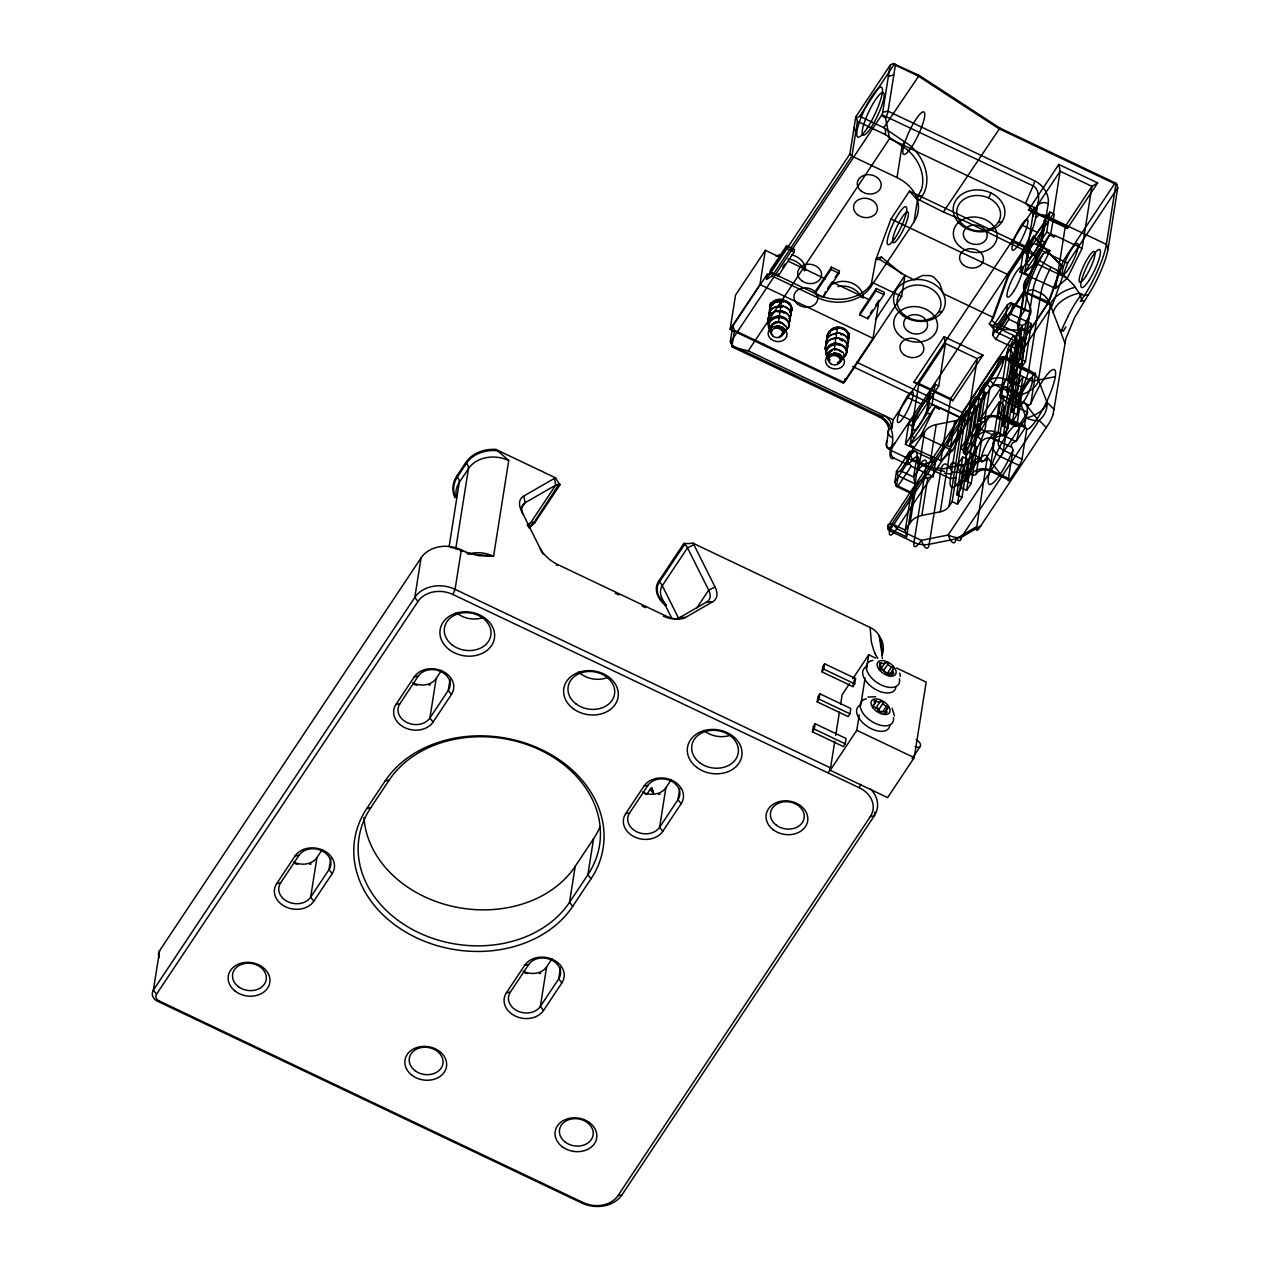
<?xml version="1.0" encoding="UTF-8"?>
<svg xmlns="http://www.w3.org/2000/svg" width="1270" height="1270" viewBox="0 0 1270 1270"><rect width="100%" height="100%" fill="white"/><g stroke="black" fill="none" stroke-linecap="round" stroke-linejoin="round"><path stroke-width="1.5" d="M975.725 396.97L969.947 433.435L975.249 435.959L981.027 399.494L975.725 396.97L971.137 403.86L976.44 406.384L970.455 444.151L965.867 451.041L971.852 413.274L966.549 410.75L963.438 415.417A15.002 12.017 9 0 1 954.691 420.894L936.228 424.577A20.002 16.034 9 0 0 924.576 431.863L907.129 458.057L907.463 464.55L894.223 458.248C889.397 455.914 890.857 449.262 893.35 445.738A71.771 57.547 9 0 1 895.112 442.944L1021.636 252.841A64.722 51.895 9 0 1 1024.271 249.206L1029.049 244.999L1034.272 243.649L1049.909 250.555A39.989 8.255 -64.6 0 1 1043.305 263.668A25.003 5.159 -64.6 0 0 1033.145 289.623L1015.873 398.224A15.002 12.017 9 0 1 1014.889 407.384L1011.777 412.051L1017.079 414.576L1012.492 421.465L1018.476 383.699L1023.064 376.809L1017.079 414.576M785.511 330.311A11.351 8.382 19.6 0 0 787.035 329.184L787.384 328.819A10.843 7.541 7.4 0 0 788.289 322.469A11.065 7.414 12.9 0 0 788.098 322.12A10.35 7.747 -4.6 0 0 779.018 317.532A9.795 8.366 -6.6 0 0 771.573 320.405L771.319 320.659A9.382 8.43 12.8 0 0 768.953 325.771L768.953 326.374M1038.558 199.374L1038.527 196.485M1038.527 199.834L1035.574 217.964A31.988 6.604 -64.6 0 1 1021.636 252.841M778.335 322.707L778.399 321.881A8.112 6.842 -3.8 0 0 777.589 321.897L777.526 321.897A8.191 6.921 -3.8 0 0 772.223 324.025L772.017 324.199M779.129 317.69L779.272 315.849A10.319 8.62 -0.9 0 0 778.161 315.849M894.223 458.248L894.08 458.184A39.989 8.255 -64.6 0 1 890.365 450.104A8.001 6.413 9 0 1 886.968 441.23L888.905 428.911L891.826 428.117L891.921 426.529L890.175 420.989L885.904 416.481L884.317 415.576L879.332 416.925L732.679 347.17L730.694 341.868A4 0.826 -64.6 0 1 730.425 341.011L732.822 325.93L767.223 274.256L772.589 273.177L817.642 294.608A39.989 32.067 9 0 0 871.331 283.845L875.919 259.397L890.984 218.98L909.495 191.151L1027.446 247.253L1034.812 255.524L1039.05 249.142L1067.578 263.144L1052.163 305.625L1023.033 349.377L1015.682 341.106L1013.571 335.47L989.282 323.913L993.521 317.548L1008.92 275.066L1027.446 247.253M1034.732 180.911C1042.972 184.96 1049.417 194.088 1048.258 203.502A8.001 6.413 9 0 0 1037.526 205.661L1033.113 215.884L1031.462 208.756L1025.588 203.343L1033.129 185.864A8.001 1.651 -64.6 0 0 1034.732 180.911L888.079 111.173L882.713 112.236A4 0.826 -64.6 0 1 881.904 114.713L730.694 341.868M783.098 333.962L783.304 333.804A7.795 5.048 6.4 0 0 784.034 328.597L783.606 328.168A7.255 5.239 -10.3 0 0 777.811 326.247L777.732 326.469A6.667 5.683 -11.4 0 0 774.779 327.025A6.398 5.128 9 0 1 783.05 330.422A6.747 4.604 7.3 0 1 783.003 334.375M778.526 321.453L779.018 317.579M779.32 316.436L779.986 311.213A11.16 9.731 9.5 0 0 767.89 319.738M780.113 311.42L781.574 301.18A11.16 9.319 -2.4 0 0 770.049 313.642M1053.1 414.433L1065.895 338.407L1074.579 317.659L1088.215 294.878A35.989 7.429 -64.6 0 0 1108.091 248.825L1117.759 187.738L1116.06 183.309L999.903 128.064L919.178 75.39L893.032 63.5L890.159 65.214L855.758 116.903L849.868 154.083L766.397 279.479L772.128 276.05L851.948 156.147L857.456 121.333L855.758 116.903M1053.1 414.433A12.017 2.477 -64.6 0 1 1049.687 422.339L978.551 529.193A12.017 2.477 -64.6 0 1 976.297 529.812L986.885 460.137C988.139 443.484 969.645 472.837 968.947 474.028A35.989 7.429 -64.6 0 1 955.802 477.599L950.436 478.663L890.365 450.104C895.906 437.515 891.651 421.037 878.792 415.195L732.123 345.456L730.425 341.011M490.077 556.292L478.742 555.657L469.186 553.323A26.591 14.922 33.7 0 1 465.392 551.751L461.327 549.815A29.988 24.051 9 0 0 421.068 557.879L159.623 950.643L153.352 990.187A10.001 8.017 9 0 0 157.607 1001.284L581.676 1202.96A29.988 24.051 9 0 0 621.935 1194.895L874.22 815.912L874.84 812.038M322.31 849.519L316.928 857.615L310.658 897.16L313.817 901.208L332.168 873.633A21.003 16.827 9 0 0 323.247 850.344A21.003 16.827 9 0 0 295.053 855.996L276.717 883.555A21.003 16.827 9 0 0 285.639 906.843A21.003 16.827 9 0 0 313.817 901.208M330.787 858.298L329.009 869.601L310.658 897.16A17.002 13.621 9 0 1 287.845 901.732A17.002 13.621 9 0 1 280.622 882.872L298.974 855.313A17.002 13.621 9 0 1 321.786 850.741A17.002 13.621 9 0 1 329.009 869.601L332.168 873.633M421.068 557.879L414.798 597.408L153.352 990.187L156.512 994.219A6.001 4.81 9 0 0 159.067 1000.887L583.136 1202.563A26.003 20.844 9 0 0 618.03 1195.578L621.935 1194.895M449.072 546.862L459.28 482.425L468.455 468.646A29.988 24.051 9 0 1 508.714 460.581L493.57 556.244L492.538 556.26M455.771 548.703L468.455 468.646A10.001 5.604 33.7 0 0 466.519 463.248L465.884 462.407A33.75 27.051 9 0 1 495.792 449.421L555.593 477.869A41.529 33.306 9 0 0 559.292 483.664M441.579 670.354L436.181 678.466L429.911 718.01L433.07 722.043L451.421 694.484A21.003 16.827 9 0 0 442.5 671.195A21.003 16.827 9 0 0 414.322 676.831L395.97 704.405A21.003 16.827 9 0 0 404.892 727.694A21.003 16.827 9 0 0 433.07 722.043M450.056 679.148L448.262 690.435L429.911 718.01A17.002 13.621 9 0 1 407.099 722.582A17.002 13.621 9 0 1 399.875 703.723L418.227 676.148A17.002 13.621 9 0 1 441.039 671.592A17.002 13.621 9 0 1 448.262 690.435L451.421 694.484M552.021 958.755L546.624 966.867L540.369 1006.412L543.528 1010.46L561.88 982.885A21.003 16.827 9 0 0 552.958 959.596A21.003 16.827 9 0 0 524.764 965.248L506.412 992.807A21.003 16.827 9 0 0 515.334 1016.095A21.003 16.827 9 0 0 543.528 1010.46M600.011 826.976A112.474 90.186 9 0 1 593.566 838.771L575.215 866.331L569.516 902.335L572.675 906.383L591.026 878.808A116.475 93.393 9 0 0 541.528 749.586A116.475 93.393 9 0 0 385.175 780.907L366.824 808.466A116.475 93.393 9 0 0 416.306 937.704A116.475 93.393 9 0 0 572.675 906.383M560.499 967.549L558.705 978.852L540.369 1006.412A17.002 13.621 9 0 1 517.541 1010.984A17.002 13.621 9 0 1 510.334 992.124L528.669 964.565A17.002 13.621 9 0 1 551.497 959.993A17.002 13.621 9 0 1 558.705 978.852L561.88 982.885M593.566 838.771L587.867 874.776L569.516 902.335A112.474 90.186 9 0 1 418.513 932.577A112.474 90.186 9 0 1 370.729 807.799L389.08 780.225A112.474 90.186 9 0 1 540.067 749.983A112.474 90.186 9 0 1 587.867 874.776L591.026 878.808M878.443 304.101L873.014 338.328L843.201 383.111L730.123 329.327L735.536 295.1L765.35 250.317L779.494 257.032M732.822 325.93L734.52 330.375L732.123 345.456A8.001 1.651 -64.6 0 0 732.679 347.17L748.284 350.869L893.159 419.783L891.826 428.117M671.274 779.605L665.893 787.717L659.622 827.246L662.781 831.294L681.133 803.735A21.003 16.827 9 0 0 672.211 780.431A21.003 16.827 9 0 0 644.017 786.082L625.681 813.641A21.003 16.827 9 0 0 634.603 836.946A21.003 16.827 9 0 0 662.781 831.294M679.752 788.4L677.974 799.687L659.622 827.246A17.002 13.621 9 0 1 636.81 831.818A17.002 13.621 9 0 1 629.587 812.975L647.938 785.4A17.002 13.621 9 0 1 670.75 780.828A17.002 13.621 9 0 1 677.974 799.687L681.133 803.735M730.123 329.327L759.936 284.543L765.35 250.317M766.397 279.479L767.223 274.256M770.144 272.256L770.509 269.907L786.574 245.793L794.528 249.571L794.147 251.92L778.097 276.05L770.144 272.256L786.193 248.142L786.574 245.793M772.589 273.177L772.128 276.05L817.197 297.482A39.989 32.067 9 0 0 870.871 286.718L913.987 221.948L918.099 196.024L920.972 190.357M790.194 319.278A11.16 8.017 8.6 0 0 780.066 310.753A11.16 9.319 -2.4 0 0 768.017 319.199L767.905 319.834A11.16 9.271 20.7 0 0 770.461 326.93M778.097 276.05L778.462 273.685M771.414 326.993L771.223 328.247A6.667 6.08 10.1 0 1 773.589 324.056M788.527 323.104A11.16 8.017 8.6 0 0 790.146 320.135L790.21 319.5A11.16 8.414 18.5 0 1 788.495 323.326M789.035 318.373A11.16 8.017 8.6 0 0 790.94 315.119L791.004 314.484A11.16 8.414 18.5 0 1 789.432 318.151M781.653 300.704A11.16 8.017 8.6 0 1 791.781 309.435L791.702 310.086A11.16 8.017 8.6 0 1 790.385 312.769M815.022 293.608L815.403 291.243L831.453 267.129L839.406 270.907L839.025 273.272L822.976 297.386L815.022 293.608L831.072 269.494L831.453 267.129M817.197 297.482L817.642 294.608M822.976 297.386L825.484 291.814M882.713 112.236L890.159 65.214M837.041 327.914A11.16 8.049 6.6 0 1 849.043 335.074L849.106 335.724A11.16 8.62 -2.1 0 0 836.882 328.073M734.52 330.375L844.264 382.572L844.852 378.841M895.525 64.135L888.079 111.173A8.001 1.651 -64.6 0 1 886.476 116.126L885.571 118.221L889.556 138.636L748.284 350.869M859.901 314.96L860.282 312.595L876.332 288.481L884.285 292.259L883.904 294.624L867.854 318.738L859.901 314.96L875.951 290.83L876.332 288.481M870.871 286.718L871.331 283.845M867.854 318.738L868.235 316.373M913.987 221.948A39.989 32.067 9 0 0 897.001 177.578L902.081 145.494L904.526 141.748L883.745 127.667L859.663 116.221L856.79 117.935M812.451 731.837L813.292 726.535L815.134 723.773L846.058 738.489L845.217 743.791L843.375 746.554L812.451 731.837L814.292 729.091L815.134 723.773M817.213 701.865L818.055 696.547L819.88 693.801L850.805 708.501L849.963 713.819L848.122 716.566L817.213 701.865L819.039 699.103L819.88 693.801M821.96 671.878L822.801 666.575L824.627 663.813L855.551 678.529L854.71 683.831L852.884 686.594L821.96 671.878L823.785 669.131L824.627 663.813M844.264 382.572L901.621 296.418L904.954 275.336L879.824 259.509L875.919 259.397M896.588 668.02L926.179 682.101L914.209 757.634L887.603 797.608L830.183 770.287L834.787 741.236M835.708 735.425L839.391 712.184M840.613 704.437L842.153 694.753L849.598 683.562M852.884 686.594L853.44 683.054M887.825 526.288L999.109 357.759L1004.475 356.68L1021.255 364.665L1003.014 357.076L999.109 357.759L998.823 359.537A16.002 3.302 -64.6 0 1 989.981 380L893.667 524.7A16.002 3.302 -64.6 0 1 887.825 526.288L889.524 530.717L914.003 542.369A20.002 16.034 9 0 0 929.196 544.274L956.024 538.893A20.002 5.159 59.1 0 0 961.199 537.496L981.504 525.351M906.59 536.94L913.321 494.443L896.525 486.458L894.826 482.028L896.509 471.392L909.749 451.517L913.654 450.834L935.625 461.28L933.196 476.631L927.814 477.695A20.002 16.034 9 0 0 916.162 484.981L911.241 492.363L905.256 530.13L906.59 536.94L889.794 528.955L888.095 524.51L892.016 523.827L905.256 530.13L910.177 522.748A20.002 16.034 9 0 1 921.845 515.477L940.292 511.778A15.002 12.017 9 0 0 949.039 506.317L952.151 501.634L966.549 410.75M830.183 770.287L856.79 730.329L859.234 714.835M860.774 705.152L865.076 678.021M866.6 668.337L868.743 654.78L875.713 658.098M896.525 486.458L898.207 475.837L896.509 471.392M913.368 448.119L940.832 460.645L952.563 450.548L967.438 420.688L940.054 407.654L939.308 409.146L934.895 407.035L909.622 445.024L914.035 447.119L913.368 448.119L905.415 444.325L908.59 424.259L914.098 415.988L917.638 417.671M905.415 444.325L910.923 436.054L914.098 415.988M894.826 482.028L908.066 462.137L909.749 451.517M907.129 458.057A35.989 7.429 -64.6 0 0 910.146 455.009A28.988 5.985 -64.6 0 1 916.781 457.454L913.67 477.028L915.003 483.822L898.207 475.837M915.003 483.822L918.48 461.899L916.781 457.454M930.053 414.322L926.513 412.639L929.688 392.573L935.196 384.302L938.736 385.985L912.13 425.942L918.861 383.461L945.467 343.487L944.134 336.693L983.012 355.187L952.738 400.653L913.86 382.175L944.134 336.693M910.177 522.748L916.162 484.981M897.557 472.44L900.43 470.725L913.67 477.028L918.591 469.63L924.576 431.863M926.513 412.639L932.021 404.368L935.196 384.302M910.146 455.009L912.765 459.788A25.003 5.159 -64.6 0 1 918.48 461.899L926.179 465.55L914.003 542.369A20.002 4.127 -64.6 0 0 921.306 540.385L948.15 535.019A20.002 11.208 33.7 0 0 961.199 537.496L1039.178 420.354A20.002 18.113 -45 0 0 1046.988 402.257L1038.479 380.079A20.002 16.034 9 0 0 1028.684 370.094L1004.189 358.457L998.823 359.537M938.736 385.985L945.467 343.487L977.265 358.616L983.012 355.187M921.845 515.477L927.814 477.695M918.591 469.63A20.002 16.034 9 0 1 930.259 462.359L936.228 424.577M940.832 460.645L950.659 398.589L977.265 358.616L967.438 420.688M940.292 511.778L954.691 420.894M1015.682 341.106L965.486 416.512L962.977 415.877L960.104 417.592L950.436 478.663A39.989 8.255 -64.6 0 0 965.041 474.71L968.947 474.028M949.039 506.317L963.438 415.417M962.041 497.268L956.739 494.744L962.724 456.978L968.026 459.486L962.041 497.268L957.453 504.158L952.151 501.634M981.154 458.391L960.565 448.516L965.152 441.627L971.137 403.86M957.453 504.158L963.438 466.392L968.026 459.486M956.739 494.744L961.326 487.855L967.105 451.374A16.002 3.302 -64.6 0 1 963.47 449.993A16.002 3.302 -64.6 0 1 969.947 433.435M961.326 487.855L966.629 490.379L971.217 483.489L965.914 480.965L971.693 444.484A16.002 3.302 -64.6 0 0 978.154 427.942A16.002 3.302 -64.6 0 0 974.534 426.545L980.313 390.08L984.901 383.191L985.774 383.603A5.001 2.81 33.7 0 1 989.727 388.652L984.679 420.529A5.001 2.81 33.7 0 1 979.789 421.37L978.916 420.957L984.901 383.191M966.629 490.379L972.407 453.898A16.002 3.302 -64.6 0 0 976.995 447.008L971.693 444.484M965.914 480.965L970.502 474.075L976.487 436.293L999.411 401.844L1000.3 402.272A5.001 2.81 33.7 0 1 1004.252 407.321A10.001 8.017 9 0 0 1008.491 418.417L1003.443 450.278A5.001 1.032 -64.6 0 1 1000.697 456.676L1019.238 465.503A5.001 1.032 -64.6 0 0 1022.001 459.105L1026.716 429.323A32.988 6.81 -64.6 0 0 1048.401 397.812A32.988 6.81 -64.6 0 0 1052.862 369.602A32.988 6.81 -64.6 0 0 1030.748 403.892L1027.255 406.559L1027.382 412.258L1009.094 403.558A15.002 12.017 9 0 1 1002.728 386.921L1001.84 386.509L1007.824 348.726L1012.412 341.836L1017.715 344.36L1011.936 380.841L1006.634 378.317L1012.412 341.836M1049.909 250.555L1043.178 253.683L1025.747 279.876L1019.762 317.659A20.002 16.034 9 0 0 1018.445 329.851L1020.143 334.296L1017.715 349.631L995.759 339.201L992.6 335.153L994.283 324.533L1007.523 304.641L1010.38 302.927L1012.888 303.562L1029.668 311.547L1024.684 310.261L1010.38 302.927M940.673 469.138L941.086 469.106A129.699 70.358 -21 0 0 950.214 467.487L973.487 462.724A17.812 3.667 -64.6 0 0 973.63 461.185L979.122 457.454M971.217 483.489L976.995 447.008M975.249 435.959A16.002 3.302 -64.6 0 1 979.837 429.069L985.615 392.589L980.313 390.08M970.502 474.075L971.375 474.488A5.001 2.81 33.7 0 0 976.265 473.647L981.313 441.769A5.001 2.81 33.7 0 0 977.36 436.721L976.487 436.293M992.6 335.153L1005.84 315.262L1007.523 304.641M1005.84 315.262L1008.332 315.912L1011.206 314.198L1012.888 303.562M1004.252 407.321L999.204 439.182A5.001 2.81 33.7 0 1 994.315 440.039L993.426 439.611L999.411 401.844M1028.033 275.844L1055.513 288.385L1067.244 278.273L1082.103 248.412L1054.719 235.394L1053.973 236.871L1049.56 234.775L1024.287 272.748L1028.7 274.844L1028.033 275.844L1020.096 272.066L1023.271 252L1028.763 243.729L1032.304 245.412M993.426 439.611L998.014 432.721L1003.792 396.256A16.002 3.302 -64.6 0 1 1000.173 394.859A16.002 3.302 -64.6 0 1 1006.634 378.317M1033.113 215.884L1034.431 207.55L889.556 138.636M1020.096 272.066L1025.588 263.795L1028.763 243.729M1028.478 405.066L1011.857 397.161A10.001 8.017 9 0 1 1007.618 386.08L1012.666 354.203A5.001 2.81 33.7 0 0 1008.713 349.155L1007.824 348.726M998.014 432.721L1003.316 435.245L1007.904 428.355L1002.601 425.831L1008.38 389.366A16.002 3.302 -64.6 0 0 1014.857 372.808A16.002 3.302 -64.6 0 0 1011.222 371.427L1017.333 332.994L1022.239 325.612L1027.986 322.183M1015.873 398.224L1010.031 382.969L1016.016 345.202A20.002 16.034 9 0 1 1017.333 332.994M1018.445 329.851L1024.43 292.084A20.002 16.034 9 0 1 1025.747 279.876M1003.316 435.245L1009.094 398.78A16.002 3.302 -64.6 0 0 1013.682 391.89L1008.38 389.366M1011.777 412.051L1017.762 374.285L1013.174 381.175L1007.189 418.941L1002.601 425.831M1011.206 314.198L1031.478 323.691L1025.493 361.458L1020.905 368.348L1026.89 330.581L1021.588 328.057L1015.603 365.823L1020.191 358.934L1026.176 321.167L1029.287 316.5A15.002 12.017 9 0 0 1030.272 307.34L1024.43 292.084M1043.178 253.683A35.989 7.429 -64.6 0 1 1039.559 260.588A28.988 5.985 -64.6 0 0 1027.779 290.703L1024.684 310.261L1019.762 317.659M1007.904 428.355L1013.682 391.89M1011.936 380.841A16.002 3.302 -64.6 0 1 1016.524 373.952L1022.302 337.471L1017 334.947L1021.588 328.057M1044.718 242.046L1041.194 240.363L1044.369 220.297L1049.877 212.026L1054.29 214.138L1050.449 235.188M1014.889 407.384L1029.287 316.5M1048.258 203.502L1046.305 215.821A39.989 8.255 -64.6 0 1 1036.669 244.253M1041.194 240.363L1046.686 232.092L1049.877 212.026M976.265 473.647A10.001 8.017 9 0 1 989.695 470.948L1008.237 479.774L1012.952 449.993L1011.063 445.087L1012.603 442.833L1015.778 441.389L997.49 432.689A15.002 12.017 9 0 0 977.36 436.721M1012.952 449.993A32.988 6.81 -64.6 0 1 990.838 484.299A32.988 6.81 -64.6 0 1 995.299 456.073A32.988 6.81 -64.6 0 1 1016.984 424.577L1021.699 394.795A5.001 1.032 -64.6 0 1 1024.461 388.398L1033.637 374.618A5.001 1.032 -64.6 0 1 1035.463 374.126L1030.748 403.892M1055.513 288.385L1065.34 226.314L1091.946 186.357L1097.677 182.912L1058.815 164.433L1028.541 209.899L1067.403 228.394L1097.677 182.912M1049.068 301.704L1050.385 304.911A129.667 32.512 78.7 0 0 1053.259 312.69L1060.625 331.803A10.382 2.143 -64.6 0 1 1061.037 329.867L1063.228 331.184L1065.943 326.882M1082.103 248.412L1091.946 186.357L1060.132 171.228L1058.815 164.433M1116.06 183.309L1106.392 244.38A39.989 8.255 -64.6 0 1 1084.31 295.561L1080.373 301.355L1084.326 300.704M1023.033 349.377L1020.937 343.741L996.632 332.2L1023.652 291.624L1039.05 249.142M999.839 329.073L1024.731 291.687L1041.575 245.253L1033.526 236.204L1008.634 273.59L991.791 320.024L999.839 329.073L1029.748 330.867L1048.957 302.022L1061.958 266.192L1033.526 236.204M156.512 994.219L417.973 601.456A26.003 20.844 9 0 1 452.866 594.471L455.073 589.343L461.327 549.815L459.867 550.196L462.582 551.497M988.759 198.056L990.965 192.945M828.342 773.049L830.548 767.921L455.073 589.343A29.988 24.051 9 0 0 414.798 597.408L417.973 601.456M618.03 1195.578L870.315 816.594A26.003 20.844 9 0 0 859.266 787.749L860.743 784.336M909.622 445.024L920.766 435.419L934.895 407.035M939.308 409.146L940.054 407.654M1024.287 272.748L1035.431 263.144L1049.56 234.775M1053.973 236.871L1054.719 235.394M693.007 543.163A41.529 33.306 9 0 1 685.244 543.56L683.863 543.401L658.638 581.311C653.034 589.518 658.479 600.488 665.909 605.536M909.495 191.151L916.273 198.755L919.464 199.961C935.228 181.483 923.75 152.892 904.526 141.748M950.214 467.487A25.003 6.271 78.7 0 1 960.056 472.345L965.041 474.71L968.819 468.947L972.836 468.201M454.898 497.776A33.75 27.051 9 0 1 456.708 476.202L465.884 462.407M521.764 507.73L525.066 502.777L555.72 485.124A10.001 5.604 33.7 0 1 559.292 484.505L560.165 484.584L534.797 522.684L528.892 527.875M859.663 116.221L894.064 64.532L893.032 63.5M782.749 267.256L784.892 264.033M883.745 127.667L919.178 75.39M827.627 288.592L831.913 282.162M835.12 277.336L839.406 270.907M916.273 198.755L918.099 196.024L922.02 196.136M679.053 619.204L662.289 585.708L687.514 547.814L693.88 544.703L715.042 587.01A25.003 14.018 33.7 0 1 712.708 601.774L685.546 617.41L679.656 617.569A20.002 11.208 33.7 0 1 663.416 616.188L665.242 615.696A25.003 14.018 33.7 0 0 685.546 617.41M879.824 259.509L881.459 257.064L901.843 273.86M870.363 313.166L872.506 309.943M875.713 305.117L878.935 300.291M919.464 199.961L943.372 212.026L999.903 128.064M875.538 319.548L904.954 275.336L913.892 279.686L922.718 275.479L930.434 275.653A13.081 11.589 49.3 0 1 934.101 277.384L939.641 283.527L943.277 293.656L993.521 317.548M696.627 608.251L708.692 590.121L715.042 587.01M893.159 419.783L1034.431 207.55M647.049 794.004L650.113 789.384A5.001 1.032 -64.6 0 1 651.97 788.098L653.653 793.178M910.495 445.437L909.828 446.437L913.019 426.371L908.59 424.259M935.768 407.464L936.434 406.464M1025.176 273.177L1024.509 274.161L1027.684 254.095L1023.271 252M900.43 470.725L913.654 450.834M994.283 324.533L998.188 323.85L1011.428 303.959M895.493 485.426L897.985 486.061L911.225 466.185L908.066 462.137M995.759 339.201L1008.999 319.31L1008.332 315.912M963.073 415.846A17.002 3.508 -64.6 0 0 949.452 436.943A17.002 3.508 -64.6 0 0 954.437 440.579A17.002 3.508 -64.6 0 0 963.073 415.846L962.327 412.48L1013.571 335.47L1020.937 343.741L1047.94 303.181L1063.355 260.699L1114.6 183.706L1117.108 184.34M1067.578 263.144L1117.759 187.738M971.852 413.274L976.44 406.384M981.027 399.494L985.615 392.589M1017.715 344.36L1022.302 337.471M1026.89 330.581L1031.478 323.691M978.916 420.957L1001.84 386.509M962.724 456.978L958.136 463.867L963.438 466.392M852.789 678.767L868.743 654.78M853.726 681.276L855.551 678.529M879.269 666.178L881.364 663.019A3.556 2 33.7 0 0 884.936 662.892A1.778 1 33.7 0 1 887.936 664.035A3.556 2 33.7 0 0 891.619 666.925A1.778 1 33.7 0 1 893.191 669.369A3.556 2 33.7 0 0 893.318 672.386L891.222 675.545M879.475 669.893A3.556 2 33.7 0 0 880.729 669.195L884.936 662.892M1008.237 479.774A5.001 1.032 -64.6 0 0 1010.063 479.282L1019.238 465.503M880.729 669.195A1.778 1 33.7 0 1 883.729 670.338L887.936 664.035M889.365 674.957A1.778 1 33.7 0 0 887.428 673.227L891.619 666.925M889 675.672L893.191 669.369M873.093 705.85L876.236 701.119A3.556 2 33.7 0 0 880.158 701.627A1.778 1 33.7 0 1 883.126 703.167A3.556 2 33.7 0 0 886.365 706.342A1.778 1 33.7 0 1 887.428 708.755A3.556 2 33.7 0 0 886.762 711.438A1.778 1 33.7 0 1 884.872 712.327A3.556 2 33.7 0 0 880.951 711.819A1.778 1 33.7 0 1 877.983 710.295A3.556 2 33.7 0 0 874.728 707.104A1.778 1 33.7 0 1 873.665 704.691A3.556 2 33.7 0 0 874.347 702.008A1.778 1 33.7 0 1 876.236 701.119M875.713 708.12A3.556 2 33.7 0 0 875.967 707.93L880.158 701.627M881.936 712.549A3.556 2 33.7 0 1 878.919 709.454L883.126 703.167M883.221 711.073L886.365 706.342M884.285 713.486L887.428 708.755M912.082 758.635L920.274 746.347M828.484 352.393L828.643 352.187A8.191 7.017 -2.2 0 1 834.295 349.123L834.549 349.964M1014.095 426.196L1016.984 424.577M841.438 360.394L841.581 360.204A7.795 5.096 3.2 0 0 840.835 354.901L840.407 354.632M653.415 793.258L650.113 789.384M782.764 334.629L782.733 334.677A7.16 5.461 21.9 0 1 779.24 336.407M781.796 333.756A9.287 7.255 19.3 0 0 785.162 331.692L785.558 331.137A8.922 6.382 7.9 0 0 786.162 326.39L786.067 326.168M685.244 543.496L659.4 582.009A19.542 15.732 10.7 0 0 658.019 584.708L657.749 585.502A20.288 16.351 10.8 0 0 657.257 587.978L657.193 589.455A23.035 18.558 10.6 0 0 658.638 595.82L659.209 597.075A26.607 21.463 10 0 0 661.13 600.075L661.606 600.758A28.734 23.225 9.7 0 0 664.004 603.298L664.623 603.948M976.328 526.748L956.024 538.893A20.002 5.016 78.7 0 1 948.15 535.019L1026.128 417.878A20.002 10.843 -21 0 0 1046.988 402.257L1054.306 409.607M523.764 496.046L525.066 502.777A20.002 11.208 33.7 0 0 523.192 514.588L521.43 510.794A25.003 14.018 33.7 0 1 523.764 496.046L554.418 478.393A15.002 8.414 33.7 0 1 555.593 477.869M527.082 524.986L530.495 523.018A10.001 5.604 33.6 0 1 534.067 522.399L534.94 522.478M679.656 617.569L706.818 601.917L712.708 601.774M907.494 318.357L908.955 317.96M556.308 565.245L558.133 564.753L665.242 615.696M157.607 1001.284L159.067 1000.887M581.676 1202.96L583.136 1202.563M867.95 697.039L875.601 696.77M876.808 258.064L881.459 257.064M831.104 354.695A6.699 6.017 -12.2 0 1 833.946 353.425L833.993 353.441A7.255 5.445 -12.4 0 1 840.28 354.552M888.428 76.136L893.794 75.057M1027.779 290.703L1033.145 289.623L1040.844 293.291A16.526 16.192 -54.5 0 1 1044.083 295.323M1055.338 376.65L1032.526 381.222L1014.857 372.808M930.259 462.359L935.625 461.28M967.629 470.821L960.056 472.345A145.097 84.995 -5.1 0 1 952.135 472.234A25.003 7.747 81.2 0 0 941.086 469.106L929.196 544.274A20.002 5.016 78.7 0 1 921.306 540.385L896.826 528.749L893.667 524.7M973.487 462.724L986.885 460.137M998.109 222.472L1002.014 221.79M938.482 312.039L942.388 311.372M1088.215 294.878L1084.31 295.561L1079.309 293.18A145.097 53.61 66.8 0 1 1075.23 287.29L1073.991 285.544M989.981 437.928L1006.586 435.038M414.322 676.831L418.227 676.148M395.97 704.405L399.875 703.723M385.175 780.907L389.08 780.225M366.824 808.466L370.729 807.799M644.017 786.082L647.938 785.4M295.053 855.996L298.974 855.313M625.681 813.641L629.587 812.975M276.717 883.555L280.622 882.872M870.315 816.594L874.22 815.912A29.988 24.051 9 0 0 870.204 788.67M524.764 965.248L528.669 964.565M506.412 992.807L510.334 992.124M479.695 554.72L493.57 556.244A29.988 24.051 9 0 0 467.662 554.18M479.219 554.672L478.044 554.577M476.409 554.418L475.599 554.339M475.012 554.276L467.995 553.196M936.974 469.011L932.672 468.074M944.499 471.424L936.593 469.598M1014.206 426.498L1018.207 426.037L999.934 417.338A15.002 12.017 9 0 0 979.789 421.37M1028.541 209.899L1033.526 211.185L1065.34 226.314L1067.403 228.394M913.86 382.175L918.861 383.461L950.659 398.589L952.738 400.653M935.847 469.376L912.765 459.788A39.989 8.255 -64.6 0 1 907.463 464.55M881.904 114.713L1033.129 185.864A4.842 3.667 39.7 0 1 1033.574 186.103A6.159 4.683 39.7 0 1 1036.05 188.531M1024.731 291.687L1048.957 302.022M894.064 64.532L918.146 75.994L998.871 128.667L1114.6 183.706M857.456 121.333L885.46 134.652L908.288 150.384M1044.369 220.297L1047.893 221.98M1046.686 232.092L1054.64 235.887M1021.556 224.869L1037.447 232.442M897.001 177.578L851.948 156.147L849.868 154.083M1013.301 242.11L1029.192 249.666M943.372 212.026L966.279 221.79A13.081 1.111 26.5 0 1 969.947 223.536L1034.812 255.524M1035.431 263.144L1067.244 278.273M1025.588 263.795L1029.129 265.478M890.984 218.98L1008.92 275.066M1023.652 291.624L1052.163 305.625M1008.999 319.31L1022.239 325.612L1016.27 363.379L1011.349 370.761A20.002 16.034 9 0 0 1010.031 382.969M998.188 323.85L1020.143 334.296M872.268 282.448L901.621 296.418M1020.191 358.934L1025.493 361.458M786.193 248.142L794.147 251.92M831.072 269.494L839.025 273.272M875.951 290.83L883.904 294.624M1035.463 374.126L1016.905 365.3A5.001 1.032 -64.6 0 0 1015.079 365.792A15.002 12.017 9 0 1 1008.713 349.155M1015.079 365.792L1033.637 374.618M788.321 261.239L825.437 278.892M832.501 282.242L869.601 299.895M1011.222 371.427L1016.524 373.952M1013.174 381.175L1018.476 383.699M985.774 383.603A15.002 12.017 9 0 1 1005.903 379.571L1024.461 388.398M1021.699 394.795L1003.157 385.969A10.001 8.017 9 0 0 989.727 388.652M1003.792 396.256L1009.094 398.78M1000.173 394.859L1017.841 403.273M759.936 284.543L873.014 338.328M1025.081 426.26L1008.491 418.417A5.001 1.032 -64.6 0 0 1006.665 418.909A15.002 12.017 9 0 1 1000.3 402.272M1006.665 418.909L1024.953 427.609L1024.223 425.148M1014.714 425.736L998.109 417.83A10.001 8.017 9 0 0 984.679 420.529M929.688 392.573L933.228 394.256M856.599 362.188L962.327 412.48M852.599 366.458L960.104 417.592M932.021 404.368L939.975 408.146M978.154 427.942L995.823 436.34M974.534 426.545L979.837 429.069M906.875 397.145L922.782 404.701M1011.444 447.167L994.743 439.087A10.001 8.017 9 0 0 981.313 441.769M1022.001 459.105L1003.443 450.278A10.001 8.017 9 0 1 999.204 439.182M965.152 441.627L970.455 444.151M898.62 414.369L914.527 421.926M967.105 451.374L972.407 453.898M920.766 435.419L952.563 450.548M971.375 474.488A15.002 12.017 9 0 1 991.521 470.456L1010.063 479.282M910.923 436.054L914.448 437.737M911.225 466.185L933.196 476.631M897.985 486.061L911.241 492.363L913.321 494.443M880.681 639.953L879.157 635.635A20.272 16.256 9 0 0 870.093 627.443L693.023 543.227A15.002 8.414 33.7 0 1 693.88 544.703M823.785 669.131L854.71 683.831M615.22 593.265L618.792 594.963M642.001 605.996L645.573 607.695M819.039 699.103L849.963 713.819M856.79 730.329L914.209 757.634M814.292 729.091L845.217 743.791M452.866 594.471L859.266 787.749M1056.465 270.224L1064.498 275.796M881.65 115.316L885.571 118.221M495.792 449.421L498.888 451.914A98.203 55.07 33.7 0 1 504.666 456.898L508.714 460.581M1064.625 275.908L1073.261 284.607A45.942 35.544 21.4 0 1 1074.15 285.48M1039.559 260.588L1051.004 267.319A25.003 5.159 -64.6 0 0 1040.844 293.291L1028.684 370.094A20.002 4.127 -64.6 0 1 1017.635 395.684L1026.128 417.878A20.002 11.208 33.7 0 0 1039.178 420.354L1046.496 427.704M1044.257 295.497L1044.591 295.783A18.383 17.955 -25.8 0 1 1045.512 296.688L1046.067 297.259M683.863 543.401L684.625 544.116A10.001 5.604 33.7 0 1 687.514 547.814L708.692 590.121A20.002 11.208 33.7 0 1 706.818 601.917M658.638 581.311L659.4 582.009A10.001 5.604 33.6 0 1 662.289 585.708M1041.575 245.253L1061.958 266.192M989.282 323.913L996.632 332.2M560.165 484.584L559.356 483.632L533.638 523.018A19.59 15.637 7.4 0 1 531.352 525.478L531.193 525.574A20.59 16.446 7.4 0 1 529.082 527.114M885.619 421.957L885.253 421.529A12.732 4.064 29.5 0 0 882.793 419.132M1023.683 401.685L1037.114 418.862M989.981 380L993.156 384.032L1017.635 395.684A20.002 10.843 -21 0 0 1038.479 380.079L1050.385 304.911A25.003 12.033 -19.5 0 1 1075.23 287.29M986.996 456.803L1000.427 473.98M456.708 476.202L457.359 477.028A10.001 5.604 33.7 0 1 459.28 482.425A29.988 24.051 9 0 0 456.486 498.062M1024.35 425.006L1025.017 426.117M1047.115 298.529L1047.925 299.704M842.899 352.219L843.058 352.425A8.922 6.398 5.8 0 1 843.693 357.251L843.439 357.759A9.287 7.128 18.4 0 1 840.216 360.68M1048.02 299.863L1048.925 301.419M887 423.862L887.412 424.561A33.163 10.589 29.5 0 1 887.921 425.561M892.096 708.2L894.429 715.931M879.11 635.572L882.078 654.875M1026.716 429.323L1025.382 426.847M521.43 510.794L541.941 552.069A20.002 11.208 33.7 0 0 543.306 554.387M662.067 598.837L671.147 617.014M541.941 552.069L540.163 548.275A25.003 14.018 33.7 0 0 558.133 564.753M730.869 341.836L733.266 347.012M888.016 425.752L888.905 428.879A8.001 6.413 9 0 0 892.318 437.785M1108.091 248.825L1106.392 244.38L1046.305 215.821A8.001 6.413 9 0 0 1035.574 217.964M1081.707 299.45L1079.309 293.18A25.003 13.557 -21 0 0 1053.259 312.69M1016.016 345.202L1017.715 349.631M854.027 127.81L855.726 132.255M1060.625 331.803L1064.863 342.995M826.516 355.06L825.802 352.806A10.271 8.7 0.3 0 1 833.691 343.424M768.969 325.771L768.366 323.977A10.271 8.588 -0.9 0 1 778.161 316.055M661.241 596.725L661.416 597.217A23.431 19.383 22.6 0 0 662.924 600.456L663.21 601.012A28.019 23.32 21.5 0 0 666.48 605.409M899.7 673.084L900.43 676.529M651.97 788.098L653.193 793.782M554.418 478.393L555.72 485.124L530.082 523.605A16.415 12.525 -3.5 0 1 527.669 526.097M826.405 354.457L826.405 354.489A9.382 8.382 17.1 0 1 827.58 348.996L827.834 348.742A9.795 8.509 -4.7 0 1 834.596 344.773A10.35 7.938 -6 0 1 844.756 347.932A11.065 7.382 10 0 1 844.979 348.266A10.843 7.588 5 0 1 845.852 354.632L845.582 355.124A11.351 8.223 17.7 0 1 844.407 356.521A11.16 8.303 17 0 1 841.375 358.124M882.317 657.654L882.38 658.511M837.136 333.661L836.93 328.374A11.16 9.461 -1.1 0 0 827.167 340.027M836.343 338.677L836.136 333.391A11.16 9.461 -1.1 0 0 826.31 344.789M835.549 343.694L835.342 338.407A11.16 9.7 12.3 0 0 825.437 348.726M834.596 344.789L834.755 348.71M833.946 353.457L833.961 353.727A6.667 5.81 -9.8 0 0 831.12 354.711A6.398 5.128 9 0 1 839.946 356.838A6.747 4.635 4.7 0 1 840.946 360.775M870.093 627.443L871.315 641.302A96.917 54.356 33.7 0 0 871.68 643.223L873.712 650.272A54.165 30.385 33.7 0 0 874.903 653.097M885.38 129.254L885.46 134.652M768.921 347.059A6.001 4.81 9 0 1 763.286 343.456M790.4 313.007A11.001 8.811 9 0 0 789.511 303.149L781.415 299.291A11.001 8.811 9 0 0 770.192 309.451M828.484 336.185A10.001 8.017 9 0 1 839.168 327.454A10.001 8.017 9 0 1 847.709 338.598M791.766 309.451A11.16 8.414 18.5 0 1 790.718 312.483M779.256 315.992A10.843 7.938 8 0 1 789.353 324.453A11.16 8.461 18.6 0 1 785.685 330.041M789.416 324.517A11.001 8.811 9 0 1 785.511 330.311A11.16 8.43 18.5 0 1 784.209 330.867M780.018 310.896A11.16 8.477 -1 0 1 790.099 320.088M769.906 326.438A11.16 9.731 9.5 0 1 767.937 319.214M777.843 325.739A6.667 4.842 26.4 0 1 782.574 334.359M774.764 326.993A6.699 5.89 -15.1 0 1 777.764 326.184M783.368 330.39A6.683 4.366 8.4 0 1 781.399 334.772M784.415 325.803A6.667 4.366 8.4 0 0 778.494 321.659A6.667 5.683 -11.4 0 0 771.461 326.85M773.7 324.183A6.683 5.683 -11.4 0 1 777.811 322.723M779.24 322.437A6.667 4.826 -7 0 1 781.336 322.993M783.526 318.389A6.667 4.366 8.4 0 0 779.288 316.643A6.667 5.683 -11.4 0 0 776.795 317.04M784.225 313.293A6.667 4.366 8.4 0 0 780.082 311.626A6.667 5.683 -11.4 0 0 777.732 311.976M782.749 307.07A6.667 4.366 8.4 0 0 780.891 306.61A6.667 5.683 -11.4 0 0 778.685 306.911M783.415 302.022A6.667 4.366 8.4 0 0 781.685 301.593A6.667 5.683 -11.4 0 0 779.828 301.815M776.145 256.302A18.748 15.034 9 0 1 782.114 254.333M791.48 254.746A18.748 15.034 9 0 1 805.72 270.431M787.971 258.937A18.748 15.034 9 0 1 804.307 270.907M771.795 332.01A8.938 7.414 28.4 0 1 769.064 326.39M782.828 334.121A8.287 5.826 22.4 0 1 781.59 334.724M778.367 322.199A8.588 6.128 8.4 0 1 785.654 326.279M771.223 331.359A9.731 8.43 10.6 0 1 768.271 324.406M771.89 330.74A6.667 5.509 31.1 0 1 771.366 328.295M769.906 328.517A7.906 6.62 -4.8 0 1 772.319 324.469M772.525 334.74A7.572 6.683 11.6 0 1 769.795 328.851M770.827 307.848A11.16 9.271 20.7 0 1 770.652 302.895M781.606 300.863A11.16 8.477 -1 0 1 791.686 310.055M770.588 314.166A11.16 9.271 20.7 0 1 771.541 304.832A11.16 9.271 20.7 0 1 781.494 301.895M770.588 308.038A11.16 9.319 -2.4 0 1 770.715 302.99M790.988 314.262A11.16 8.017 8.6 0 0 780.859 305.737A11.16 8.477 -1 0 1 790.892 315.071M768.81 317.23A11.16 9.319 -2.4 0 1 780.812 306.229M769.318 318.103A11.16 9.271 20.7 0 1 780.701 306.911M849.138 335.089A11.16 8.287 17 0 1 847.804 340.154M849.312 335.724A11.16 8.049 6.6 0 1 847.407 340.392M846.598 345.646A11.16 8.287 17 0 0 848.344 340.106L848.312 340.741A11.16 8.62 -2.1 0 0 836.089 333.089M848.519 340.741A11.16 8.049 6.6 0 1 846.169 345.821M846.344 350.028A11.16 8.287 17 0 0 847.55 345.123L847.519 345.757A11.16 8.62 -2.1 0 0 835.295 338.106M847.709 345.757A11.16 8.049 6.6 0 1 846.217 349.98M846.709 350.139A11.16 8.334 17.2 0 1 841.518 357.934M846.82 350.155A11.001 8.811 9 0 1 844.391 356.521M827.564 353.663A11.16 9.128 21.2 0 1 825.405 348.821L825.437 348.186A11.16 9.461 -1.1 0 1 835.469 338.026A11.16 8.049 6.6 0 1 847.407 344.932M827.008 353.203A11.16 9.7 12.3 0 1 825.246 348.202M828.691 356.537A6.667 6.064 15.7 0 1 830.151 352.044M833.85 352.965A6.667 4.699 24.1 0 1 840.724 360.505M840.327 356.727A6.683 4.381 5.3 0 1 837.39 362.537M841.692 352.377A6.667 4.381 5.3 0 0 834.771 348.917A6.667 5.81 -9.8 0 0 829.453 352.473M830.247 352.123A6.683 5.826 -9.8 0 1 832.501 350.552M835.533 349.567A6.667 4.969 -9 0 1 836.025 349.567M838.978 350.234A6.667 4.969 -9 0 1 840.216 351.012M838.486 344.329A6.667 4.381 5.3 0 1 840.407 345.17M839.803 339.487A6.667 4.381 5.3 0 1 842.454 341.138M840.962 334.613A6.667 4.381 5.3 0 1 841.772 335.01M834.755 343.202A10.843 7.969 6.3 0 1 846.63 350.107M833.628 343.233A10.319 8.731 0.3 0 1 834.723 343.059M832.866 284.004A18.748 15.034 9 0 1 852.948 283.496A18.748 15.034 9 0 1 863.124 298.164M837.962 286.512A18.748 15.034 9 0 1 861.473 297.529M830.104 359.95A8.938 7.223 28.4 0 1 826.675 355.06M841.216 360.601A8.287 5.683 19.8 0 1 838.771 362.013M834.326 349.425A8.588 6.144 6.3 0 1 842.407 352.441M828.278 358.315A9.731 8.414 13.1 0 1 825.69 353.235M840.756 361.22A7.16 5.334 20.4 0 1 837.613 363.474M827.23 357.013A7.906 6.731 -3.6 0 1 828.754 352.552M829.659 361.791A7.572 6.652 15 0 1 827.183 357.346M849.17 334.312A11.16 8.287 17 0 0 849.598 333.423A11.16 8.049 6.6 0 1 848.725 334.772M827.818 340.82A11.16 9.128 21.2 0 1 836.993 329.105M836.247 332.946A11.16 8.049 6.6 0 1 848.201 339.916M826.595 344.694A11.16 9.128 21.2 0 1 836.2 334.121M916.194 739.696A6.001 3.365 33.7 0 1 920.559 745.569A6.001 3.365 33.7 0 1 915.083 746.76M875.967 707.93A1.778 1 33.7 0 1 878.919 709.454M893.461 717.677A18.748 10.509 33.7 0 1 870.41 720.55A18.748 10.509 33.7 0 1 866.505 698.817M889.857 724.9A18.748 10.509 33.7 0 1 867.299 726.44A18.748 10.509 33.7 0 1 860.298 705.104M881.364 663.019A1.778 1 33.7 0 0 879.935 664.337A3.556 2 33.7 0 1 880.062 667.353A1.778 1 33.7 0 0 881.634 669.798A3.556 2 33.7 0 1 885.333 672.687A1.778 1 33.7 0 0 888.317 673.83A3.556 2 33.7 0 1 891.889 673.703A1.778 1 33.7 0 0 893.318 672.386M887.428 673.227A3.556 2 33.7 0 1 883.729 670.338M899.43 678.72A18.748 10.509 33.7 0 1 888.111 687.197A18.748 10.509 33.7 0 1 868.188 673.433A18.748 10.509 33.7 0 1 872.903 660.416M895.906 686.832A18.748 10.509 33.7 0 1 872.998 687.816A18.748 10.509 33.7 0 1 866.648 666.623M607.743 677.402A23.495 18.844 9 0 1 578.739 672.068M482.806 617.649A23.495 18.844 9 0 1 456.232 612.6M730.186 735.298A23.495 18.844 9 0 1 703.834 730.456M880.189 637.397A29.988 24.051 9 0 1 881.84 655.971M575.215 866.331A112.474 90.186 9 0 1 452.041 906.256A112.474 90.186 9 0 1 363.982 817.435M665.893 787.717A17.002 13.621 9 0 1 642.525 792.02M546.624 966.867A17.002 13.621 9 0 1 523.272 971.169M316.928 857.615A17.002 13.621 9 0 1 293.56 861.917M436.181 678.466A17.002 13.621 9 0 1 412.814 682.768M159.353 957.612A10.001 8.017 9 0 1 159.623 950.643M877.729 658.352A47.196 26.464 33.7 0 1 874.935 653.161M497.38 450.707A32.925 26.4 9 0 0 466.519 463.248L457.359 477.028A32.925 26.4 9 0 0 454.85 496.157M666.099 605.139A30.369 24.622 9.3 0 1 664.67 603.917M662.178 585.867A15.875 13.081 24.3 0 0 660.797 589.201L660.67 589.725A18.891 15.573 23.7 0 0 661.305 596.709M450.659 547.449A26.003 20.844 9 0 1 458.121 549.434M467.439 552.894A28.273 17.97 22.7 0 1 465.471 552.402M311.071 863.949A21.003 16.827 9 0 1 309.674 864.346M297.656 864.346A21.003 16.827 9 0 1 294.735 863.473M540.782 973.201A21.003 16.827 9 0 1 539.369 973.598M527.352 973.598A21.003 16.827 9 0 1 524.431 972.709M660.035 794.036A21.003 16.827 9 0 1 658.622 794.433M646.62 794.433A21.003 16.827 9 0 1 645.144 794.036M430.324 684.784A21.003 16.827 9 0 1 428.927 685.181M416.909 685.197A21.003 16.827 9 0 1 413.988 684.308M880.554 640.048A48.578 28.575 -86 0 1 882.078 655.987M895.096 442.944A31.988 6.604 -64.6 0 1 886.968 441.23M878.792 415.195A8.001 1.651 -64.6 0 0 879.332 416.925A5.048 1.603 29.5 0 1 880.761 417.703L880.967 417.83A6.683 2.127 29.5 0 1 882.459 418.894M1051.115 267.129A69.469 65.056 -8.8 0 1 1056.576 270.05M920.464 463.439A25.003 5.159 -64.6 0 1 926.179 465.55M1005.903 379.571A5.001 1.032 -64.6 0 0 1003.157 385.969L998.109 417.83A5.001 1.032 -64.6 0 0 999.934 417.338M997.49 432.689A5.001 1.032 -64.6 0 0 994.743 439.087L989.695 470.948A5.001 1.032 -64.6 0 0 991.521 470.456M1007.618 386.08A5.001 2.81 33.7 0 1 1002.728 386.921M1009.094 403.558A5.001 1.032 -64.6 0 0 1011.857 397.161L1016.905 365.3A10.001 8.017 9 0 1 1012.666 354.203M1060.609 331.914A17.812 3.667 -64.6 0 1 1061.037 329.867M1000.697 456.676A15.002 12.017 9 0 1 994.315 440.039M927.624 466.058A16.24 5.064 21.5 0 1 926.322 465.455M1046.004 297.307A19.717 18.986 -0.8 0 1 1046.75 298.18M952.23 473.948A47.371 42.164 20.4 0 1 944.356 473.154M929.354 466.757A16.764 5.747 21.2 0 1 928.021 466.217M930.862 467.106A17.669 6.747 21.1 0 1 929.878 466.757M932.672 467.598A19.225 9.08 21.6 0 1 931.593 467.265M940.34 468.138A19.717 16.304 36.9 0 1 937.355 467.852M973.63 461.185A10.382 2.143 -64.6 0 1 973.503 462.613M972.455 467.709A25.13 3.096 -51.6 0 1 974.423 465.598M967.93 472.631A41.053 6.017 -62.2 0 1 975.646 461.788M1067.911 316.405A41.069 10.239 -64.8 0 1 1081.913 294.164M1061.418 331.168A25.146 5.604 -62.2 0 1 1068.276 316.278M1036.256 188.722A13.16 9.985 39.7 0 1 1037.987 193.389M1038.146 193.738A24.813 18.844 39.7 0 1 1038.495 196.247M885.809 422.18A23.892 7.62 29.5 0 1 886.873 423.656M908.145 150.527A40.703 33.687 34 0 1 921.194 190.452M829.77 333.486A9.493 7.62 9 0 1 841.883 327.612A9.493 7.62 9 0 1 847.566 338.772M772.477 305.435A9.493 7.62 9 0 1 785.289 300.577A9.493 7.62 9 0 1 789.718 312.039M889.794 528.955L889.524 530.717A20.002 4.127 -64.6 0 0 896.826 528.749L993.156 384.032A20.002 4.127 -64.6 0 0 1004.189 358.457L1004.475 356.68L1003.014 357.076L892.016 523.827L889.794 528.955M914.987 416.417L911.812 436.483L927.402 413.052L930.577 392.986L914.987 416.417M1033.526 211.185L1026.795 253.683L1053.401 213.709L1060.132 171.228L1033.526 211.185M1029.652 244.157L1026.477 264.208L1042.067 240.792L1045.242 220.726L1029.652 244.157M1027.509 412.607L1018.635 425.942A32.988 6.81 -64.6 0 1 1016.206 441.277L1025.065 427.958A32.988 6.81 -64.6 0 1 1027.509 412.607M773.239 336.375A5.905 4.731 9 0 0 782.749 333.994A5.905 4.731 9 0 0 774.875 328.343A5.905 4.731 9 0 0 773.239 336.375M830.564 363.601A5.905 4.731 9 0 0 840.153 361.41A5.905 4.731 9 0 0 832.437 355.632A5.905 4.731 9 0 0 830.564 363.601M872.934 707.771A10.747 6.032 33.7 0 0 889.349 712.883A10.747 6.032 33.7 0 0 879.364 699.516A10.747 6.032 33.7 0 0 872.934 707.771M878.872 669.226A10.747 6.032 33.7 0 0 895.334 674.64A10.747 6.032 33.7 0 0 885.666 661.225A10.747 6.032 33.7 0 0 878.872 669.226M576.088 703.945A23.495 18.844 9 0 0 614.315 695.23A23.495 18.844 9 0 0 583.597 672.163A23.495 18.844 9 0 0 576.088 703.945M452.39 645.112A23.495 18.844 9 0 0 490.633 636.413A23.495 18.844 9 0 0 459.915 613.331A23.495 18.844 9 0 0 452.39 645.112M699.77 762.762A23.495 18.844 9 0 0 738.013 754.062A23.495 18.844 9 0 0 707.279 730.98A23.495 18.844 9 0 0 699.77 762.762M415.179 1070.785A17.002 13.621 9 0 0 442.786 1064.323A17.002 13.621 9 0 0 420.418 1047.75A17.002 13.621 9 0 0 415.179 1070.785M776.367 825.23A17.002 13.621 9 0 0 803.973 818.785A17.002 13.621 9 0 0 781.606 802.195A17.002 13.621 9 0 0 776.367 825.23M565.372 1142.206A17.002 13.621 9 0 0 592.979 1135.745A17.002 13.621 9 0 0 570.611 1119.172A17.002 13.621 9 0 0 565.372 1142.206M238.49 986.742A17.002 13.621 9 0 0 266.081 980.281A17.002 13.621 9 0 0 243.729 963.708A17.002 13.621 9 0 0 238.49 986.742M696.801 767.429A27.495 22.05 9 0 0 741.553 757.237A27.495 22.05 9 0 0 705.596 730.234A27.495 22.05 9 0 0 696.801 767.429M449.421 649.78A27.495 22.05 9 0 0 494.173 639.588A27.495 22.05 9 0 0 458.216 612.584A27.495 22.05 9 0 0 449.421 649.78M573.103 708.596A27.495 22.05 9 0 0 617.855 698.405A27.495 22.05 9 0 0 581.914 671.401A27.495 22.05 9 0 0 573.103 708.596M412.02 1075.293A21.003 16.827 9 0 0 446.278 1067.689A21.003 16.827 9 0 0 418.973 1046.94A21.003 16.827 9 0 0 412.02 1075.293M773.208 829.754A21.003 16.827 9 0 0 807.45 822.15A21.003 16.827 9 0 0 780.161 801.402A21.003 16.827 9 0 0 773.208 829.754M562.213 1146.715A21.003 16.827 9 0 0 596.456 1139.126A21.003 16.827 9 0 0 569.166 1118.362A21.003 16.827 9 0 0 562.213 1146.715M235.331 991.251A21.003 16.827 9 0 0 269.573 983.663A21.003 16.827 9 0 0 242.284 962.898A21.003 16.827 9 0 0 235.331 991.251M920.194 423.862A17.002 3.508 -64.6 0 0 928.529 399.399A17.002 3.508 -64.6 0 0 914.86 420.942A17.002 3.508 -64.6 0 0 920.194 423.862M903.843 416.989A17.002 3.508 -64.6 0 0 912.797 391.97A17.002 3.508 -64.6 0 0 899.239 412.559A17.002 3.508 -64.6 0 0 903.843 416.989M1034.86 251.603A17.002 3.508 -64.6 0 0 1043.194 227.139A17.002 3.508 -64.6 0 0 1029.525 248.666A17.002 3.508 -64.6 0 0 1034.86 251.603M1018.508 244.729A17.002 3.508 -64.6 0 0 1027.462 219.694A17.002 3.508 -64.6 0 0 1013.904 240.284A17.002 3.508 -64.6 0 0 1018.508 244.729M1024.128 401.002A16.002 3.302 -64.6 0 0 1032.129 377.841A16.002 3.302 -64.6 0 0 1019.286 397.891A16.002 3.302 -64.6 0 0 1024.128 401.002M987.536 455.962A16.002 3.302 -64.6 0 0 995.394 432.943A16.002 3.302 -64.6 0 0 982.52 453.2A16.002 3.302 -64.6 0 0 987.536 455.962M871.22 127.302A23.495 4.842 -64.6 0 0 883.491 92.789A23.495 4.842 -64.6 0 0 864.743 121.412A23.495 4.842 -64.6 0 0 871.22 127.302M912.114 146.24A23.495 4.842 -64.6 0 0 924.052 112.046A23.495 4.842 -64.6 0 0 905.224 141.208A23.495 4.842 -64.6 0 0 912.114 146.24M1086.104 275.971A17.002 3.508 -64.6 0 0 1094.438 251.508A17.002 3.508 -64.6 0 0 1080.77 273.034A17.002 3.508 -64.6 0 0 1086.104 275.971M971.439 448.231A17.002 3.508 -64.6 0 0 979.773 423.783A17.002 3.508 -64.6 0 0 966.105 445.31A17.002 3.508 -64.6 0 0 971.439 448.231M904.764 315.436A22.003 17.637 9 0 0 940.562 307.292A22.003 17.637 9 0 0 911.796 285.687A22.003 17.637 9 0 0 904.764 315.436M903.065 315.754A26.003 20.844 9 0 0 944.959 305.197A26.003 20.844 9 0 0 910.209 280.368A26.003 20.844 9 0 0 903.065 315.754M964.501 225.949A22.003 17.637 9 0 0 1000.22 217.583A22.003 17.637 9 0 0 971.28 196.136A22.003 17.637 9 0 0 964.501 225.949M962.311 225.901A26.003 20.844 9 0 0 1004.506 216.027A26.003 20.844 9 0 0 970.312 190.675A26.003 20.844 9 0 0 962.311 225.901M899.112 237.125A17.002 3.508 -64.6 0 0 907.986 212.153A17.002 3.508 -64.6 0 0 894.413 232.87A17.002 3.508 -64.6 0 0 899.112 237.125M1013.698 291.259A17.002 3.508 -64.6 0 0 1022.334 266.525A17.002 3.508 -64.6 0 0 1008.713 287.607A17.002 3.508 -64.6 0 0 1013.698 291.259M901.24 336.883A22.003 17.637 9 0 0 937.117 328.93A22.003 17.637 9 0 0 908.526 307.181A22.003 17.637 9 0 0 901.24 336.883M960.866 247.317A22.003 17.637 9 0 0 996.744 239.363A22.003 17.637 9 0 0 968.153 217.615A22.003 17.637 9 0 0 960.866 247.317M801.767 280.765A12.001 9.62 9 0 0 821.341 276.431A12.001 9.62 9 0 0 805.736 264.557A12.001 9.62 9 0 0 801.767 280.765M798.02 304.371A12.001 9.62 9 0 0 817.594 300.037A12.001 9.62 9 0 0 802.005 288.163A12.001 9.62 9 0 0 798.02 304.371M861.393 191.183A12.001 9.62 9 0 0 880.967 186.849A12.001 9.62 9 0 0 865.362 174.974A12.001 9.62 9 0 0 861.393 191.183M857.647 214.789A12.001 9.62 9 0 0 877.221 210.455A12.001 9.62 9 0 0 861.631 198.58A12.001 9.62 9 0 0 857.647 214.789M907.78 331.184A12.001 9.62 9 0 0 927.354 326.85A12.001 9.62 9 0 0 911.749 314.976A12.001 9.62 9 0 0 907.78 331.184M904.049 354.79A12.001 9.62 9 0 0 923.607 350.456A12.001 9.62 9 0 0 908.018 338.582A12.001 9.62 9 0 0 904.049 354.79M967.407 241.602A12.001 9.62 9 0 0 986.981 237.268A12.001 9.62 9 0 0 971.391 225.409A12.001 9.62 9 0 0 967.407 241.602M963.676 265.208A12.001 9.62 9 0 0 983.25 260.874A12.001 9.62 9 0 0 967.645 249.015A12.001 9.62 9 0 0 963.676 265.208M895.239 237.744A21.003 4.334 -64.6 0 0 906.208 206.899A21.003 4.334 -64.6 0 0 889.46 232.473A21.003 4.334 -64.6 0 0 895.239 237.744M867.362 127.921A27.495 5.667 -64.6 0 0 881.729 87.519A27.495 5.667 -64.6 0 0 859.774 121.015A27.495 5.667 -64.6 0 0 867.362 127.921M1088.914 280.559A21.003 4.334 -64.6 0 0 1099.883 249.714A21.003 4.334 -64.6 0 0 1083.119 275.288A21.003 4.334 -64.6 0 0 1088.914 280.559M974.233 452.818A21.003 4.334 -64.6 0 0 985.218 421.973A21.003 4.334 -64.6 0 0 968.454 447.564A21.003 4.334 -64.6 0 0 974.233 452.818M828.723 366.649A9.493 7.62 9 0 0 844.248 363.299A9.493 7.62 9 0 0 831.977 353.838A9.493 7.62 9 0 0 828.723 366.649M771.287 339.328A9.493 7.62 9 0 0 786.828 335.994A9.493 7.62 9 0 0 774.541 326.533A9.493 7.62 9 0 0 771.287 339.328M1069.102 268.319A17.002 3.508 -64.6 0 0 1077.738 243.57A17.002 3.508 -64.6 0 0 1064.117 264.668A17.002 3.508 -64.6 0 0 1069.102 268.319"/></g></svg>
